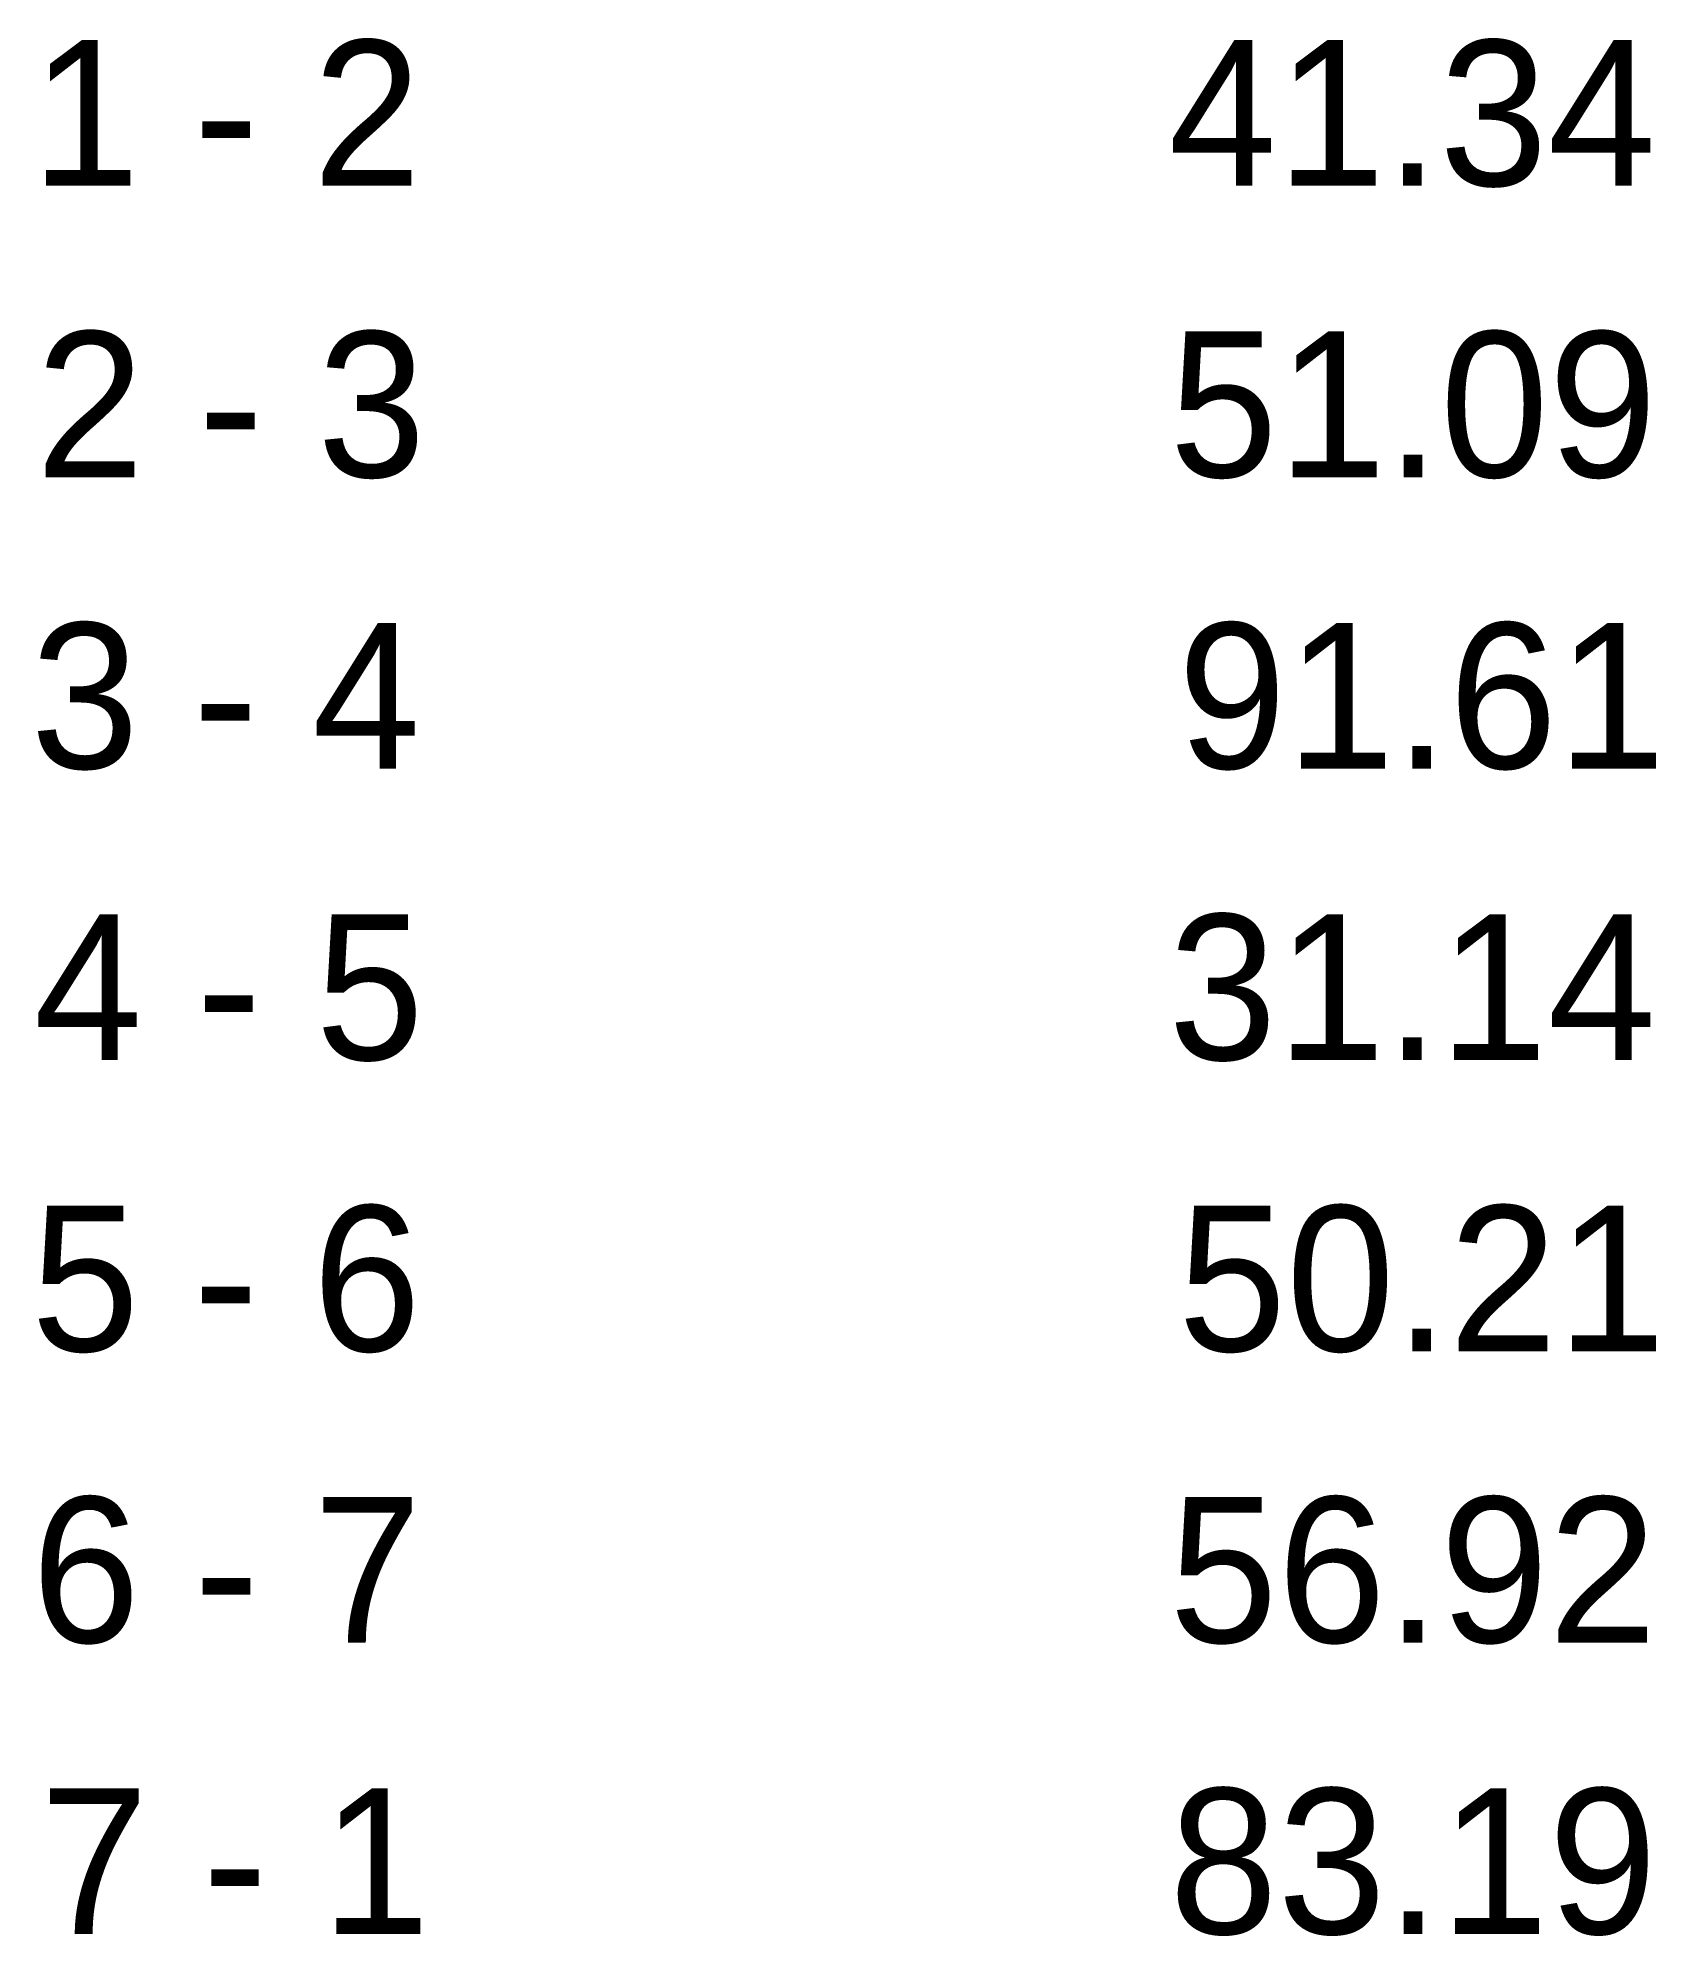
# Model space of a CAD drawing. Extents: x 530074 to 533581, y 1849799 to 1850382.
# Drawn here: x 530074.4 to 530141.1, y 1849830.6 to 1849908.8 of the extents above.
import ezdxf

# ---------------------------------------------------------------- set-up
doc = ezdxf.new("R2010")
doc.units = 0
doc.layers.add('Level 52', color=7, linetype='Continuous')

msp = doc.modelspace()

# ---------------------------------------------------------------- texts
at = {"layer": 'Level 52'}
for s, p in [('1 - 2', (530074.157, 1849902.706)), ('41.34', (530120.976, 1849902.706)), ('2 - 3', (530074.341, 1849890.706)), ('51.09', (530121.012, 1849890.706)), ('3 - 4', (530074.126, 1849878.706)), ('91.61', (530121.367, 1849878.706)), ('31.14', (530120.976, 1849866.706)), ('4 - 5', (530074.265, 1849866.706)), ('5 - 6', (530074.143, 1849854.706)), ('50.21', (530121.367, 1849854.706)), ('6 - 7', (530074.171, 1849842.706)), ('56.92', (530121.007, 1849842.706)), ('83.19', (530121.012, 1849830.706)), ('7 - 1', (530074.516, 1849830.706))]:
    msp.add_text(s, height=6, dxfattribs=at).set_placement(p)

doc.saveas('drawing.dxf')
